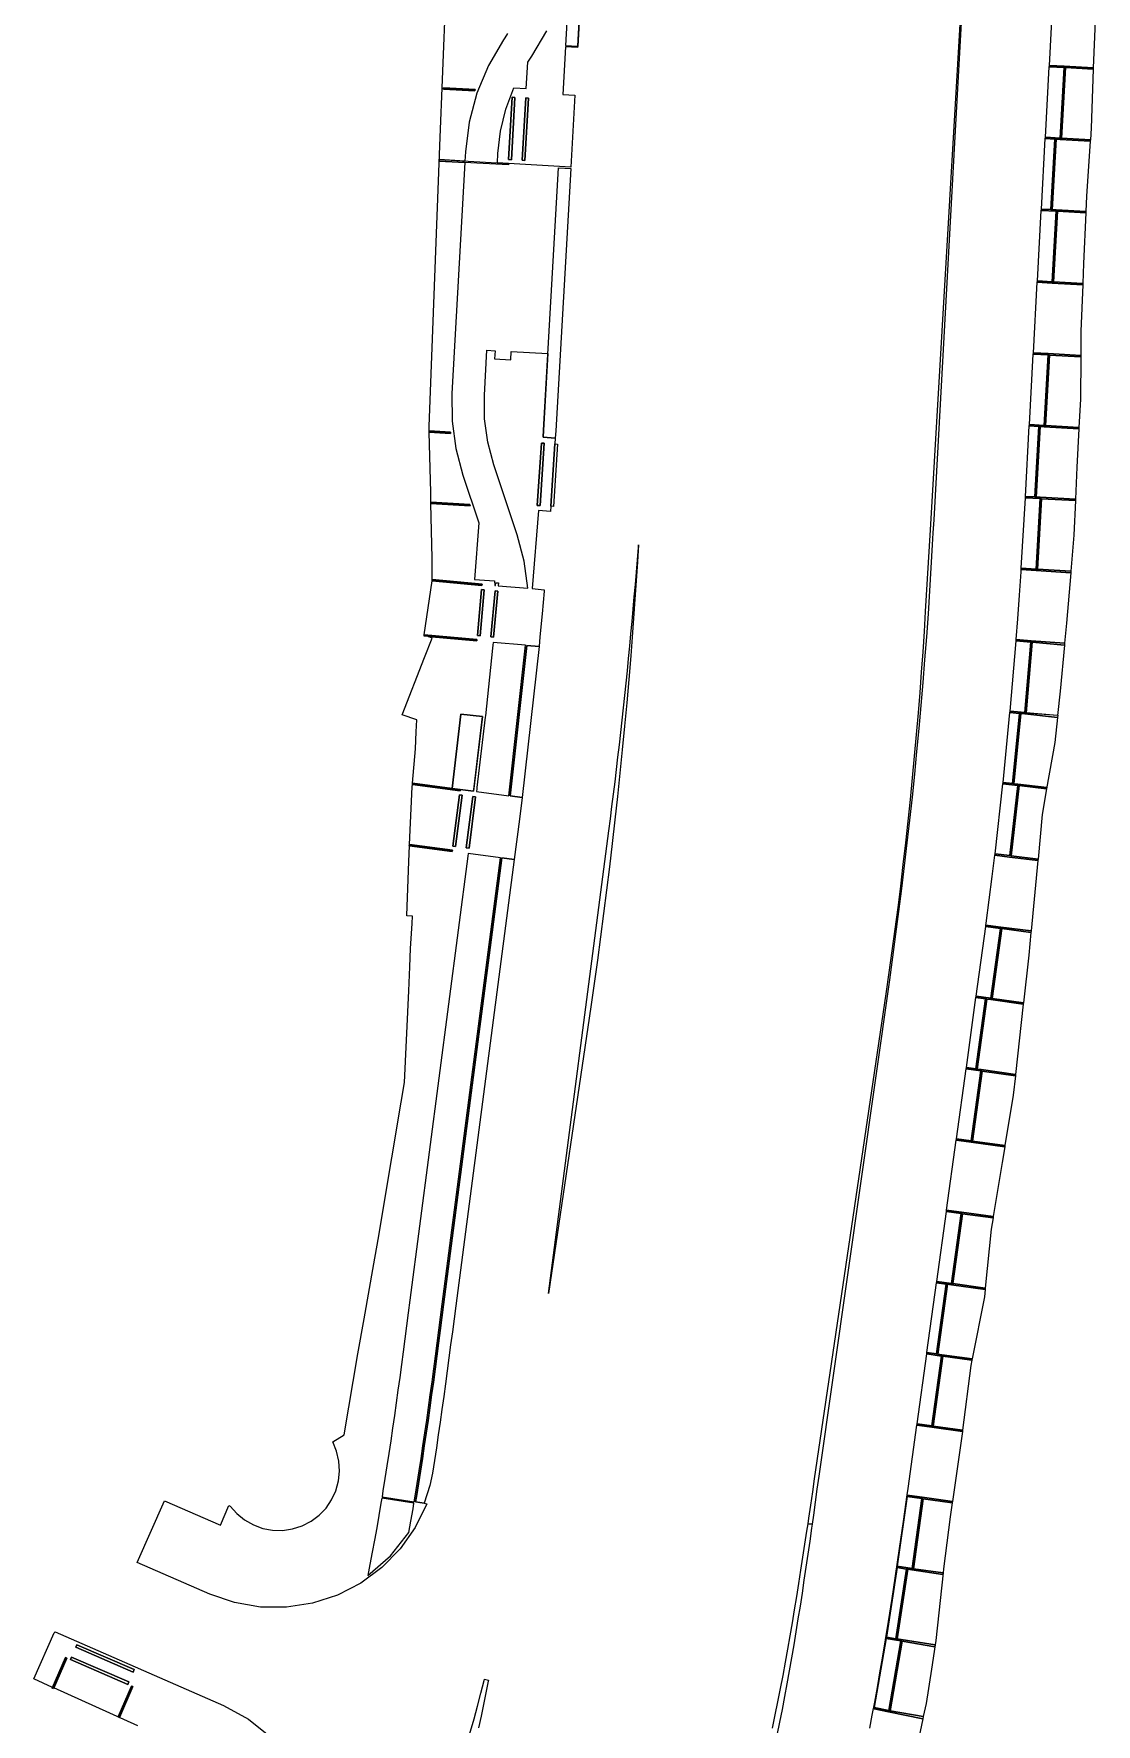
# Model space of a CAD drawing. Header units: metres. Extents: x 105146 to 106170, y 111783 to 118163.
# Drawn here: x 105650.5 to 105728.8, y 113830.5 to 113955.1 of the extents above; entities that cross this region are included whole.
import ezdxf

# ---------------------------------------------------------------- set-up
doc = ezdxf.new("R2010")
doc.units = ezdxf.units.M
doc.layers.add('20-EP-ZONA-DURA', color=253, linetype='CONTINUOUS', lineweight=13)
doc.layers.add('20-EP-ZONA-VERDE', color=84, linetype='CONTINUOUS', lineweight=13)

msp = doc.modelspace()

# ---------------------------------------------------------------- linework, layer by layer
at = {"layer": '20-EP-ZONA-DURA'}
for points in [[(105707.954, 113845.9402), (105707.8589, 113845.2621), (105707.5617, 113845.3037), (105707.6245, 113845.723), (105707.7672, 113846.6822), (105707.909, 113847.6419), (105708.0506, 113848.6005), (105713.3214, 113884.332), (105713.5514, 113885.9188), (105713.7737, 113887.5069), (105713.988, 113889.0962), (105714.1945, 113890.6864), (105714.3932, 113892.2777), (105714.5839, 113893.87), (105714.7667, 113895.4632), (105714.9416, 113897.0573), (105715.1086, 113898.6522), (105715.2677, 113900.2479), (105715.419, 113901.8443), (105715.5623, 113903.4416), (105715.6977, 113905.0395), (105715.817, 113906.5328), (105715.9294, 113908.0265), (105716.035, 113909.5207), (105716.1335, 113911.0154), (105716.2252, 113912.5103), (105716.5797, 113918.5204), (105720.0361, 113977.1163), (105718.317, 113946.1458), (105716.8237, 113919.2605), (105716.7701, 113918.3023), (105716.7206, 113917.4046), (105716.6228, 113915.7123), (105716.5173, 113914.0207), (105716.4042, 113912.3296), (105716.2834, 113910.639), (105716.155, 113908.9489), (105716.019, 113907.2595), (105715.8753, 113905.5706), (105715.7239, 113903.8825), (105715.565, 113902.195), (105715.3984, 113900.5083), (105715.2242, 113898.8224), (105715.0422, 113897.1371), (105714.8529, 113895.453), (105714.6558, 113893.7695), (105714.4511, 113892.087), (105714.2388, 113890.4055), (105714.0189, 113888.7249), (105713.7914, 113887.0453), (105713.5563, 113885.3665), (105708.3533, 113848.8169), (105708.3509, 113848.8008), (105708.2206, 113847.8572), (105708.0876, 113846.8987), (105707.954, 113845.9402)], [(105728.5925, 113953.1089), (105728.5734, 113952.5457), (105726.4409, 113952.6641), (105725.3427, 113952.7251), (105725.6311, 113957.9171), (105726.7293, 113957.8561), (105728.794, 113957.7413), (105728.5925, 113953.1089)], [(105728.4227, 113948.0991), (105728.3643, 113947.2491), (105726.2463, 113947.3666), (105726.5347, 113952.5586), (105728.5701, 113952.4457), (105728.4227, 113948.0991)], [(105680.6947, 113950.9727), (105683.0049, 113950.8409), (105683.0393, 113950.9389), (105680.7005, 113951.0725), (105680.6947, 113950.9727)], [(105685.5059, 113945.7905), (105685.7055, 113945.7791), (105685.9673, 113950.3717), (105685.7675, 113950.3831), (105685.5059, 113945.7905)], [(105686.7659, 113950.3261), (105686.5041, 113945.7337), (105686.7039, 113945.7223), (105686.9657, 113950.3149), (105686.7659, 113950.3261)], [(105728.0791, 113943.1039), (105728.0295, 113941.9595), (105725.8531, 113942.0803), (105725.5535, 113942.0969), (105725.8419, 113947.2889), (105726.1415, 113947.2723), (105728.3574, 113947.1493), (105728.0791, 113943.1039)], [(105727.8633, 113938.1225), (105727.8042, 113936.6639), (105725.6585, 113936.783), (105725.9469, 113941.975), (105728.0252, 113941.8595), (105727.8633, 113938.1225)], [(105727.6617, 113933.1459), (105727.6529, 113931.3641), (105725.2653, 113931.4967), (105724.1669, 113931.5577), (105724.4553, 113936.7497), (105725.5537, 113936.6887), (105727.8001, 113936.5639), (105727.6617, 113933.1459)], [(105727.6371, 113928.1365), (105727.5259, 113926.0629), (105725.0707, 113926.1993), (105725.3591, 113931.3913), (105727.6524, 113931.2639), (105727.6371, 113928.1365)], [(105727.3683, 113923.1231), (105727.2624, 113920.7693), (105724.6775, 113920.9131), (105724.378, 113920.9301), (105724.6663, 113926.1216), (105724.9659, 113926.1049), (105727.5206, 113925.9631), (105727.3683, 113923.1231)], [(105688.1165, 113924.8923), (105687.9169, 113924.9053), (105687.6175, 113920.3151), (105687.8171, 113920.3021), (105688.1165, 113924.8923)], [(105727.1429, 113918.1135), (105726.9239, 113915.4737), (105724.4699, 113915.6161), (105724.7709, 113920.8074), (105727.2576, 113920.6631), (105727.1429, 113918.1135)], [(105691.5496, 113883.3821), (105688.4358, 113862.2735), (105692.887, 113896.3309), (105693.0044, 113897.2366), (105693.1196, 113898.1426), (105693.2328, 113899.0489), (105693.3439, 113899.9554), (105693.453, 113900.8622), (105693.56, 113901.7692), (105693.6649, 113902.6765), (105693.7677, 113903.584), (105693.8685, 113904.4918), (105693.9672, 113905.3997), (105694.0638, 113906.3079), (105694.1584, 113907.2163), (105694.2508, 113908.125), (105694.3412, 113909.0338), (105694.4296, 113909.9428), (105694.5158, 113910.8521), (105694.6, 113911.7615), (105694.6821, 113912.6711), (105694.7621, 113913.581), (105694.8401, 113914.4909), (105694.916, 113915.4011), (105694.9898, 113916.3114), (105695.0615, 113917.2219), (105695.076, 113917.4114), (105694.9987, 113916.149), (105694.8853, 113914.4181), (105694.7642, 113912.6877), (105694.6355, 113910.9579), (105694.4993, 113909.2287), (105694.3555, 113907.5), (105694.2041, 113905.7721), (105694.0452, 113904.0448), (105693.8788, 113902.3183), (105693.7047, 113900.5924), (105693.5232, 113898.8673), (105693.334, 113897.1432), (105693.1374, 113895.4198), (105692.9331, 113893.6972), (105692.7214, 113891.9756), (105692.5021, 113890.2549), (105692.2753, 113888.5352), (105692.0409, 113886.8165), (105691.7991, 113885.0989), (105691.5496, 113883.3821)], [(105726.6053, 113911.6335), (105726.4703, 113910.1597), (105723.9949, 113910.3353), (105722.8995, 113910.4281), (105723.0156, 113911.965), (105723.1394, 113913.6959), (105723.2553, 113915.4273), (105723.2657, 113915.6001), (105724.3629, 113915.5223), (105726.9129, 113915.3413), (105726.6053, 113911.6335)], [(105683.1997, 113910.7259), (105683.3989, 113910.7075), (105683.7117, 113914.0931), (105683.5125, 113914.1115), (105683.1997, 113910.7259)], [(105684.5083, 113914.0195), (105684.1955, 113910.6339), (105684.3947, 113910.6155), (105684.7073, 113914.0011), (105684.5083, 113914.0195)], [(105684.3187, 113909.8079), (105683.7921, 113904.8103), (105683.7819, 113904.7195), (105683.1661, 113899.5391), (105683.1525, 113899.4319), (105683.1277, 113899.2319), (105685.5073, 113898.9231), (105686.7501, 113910.0085), (105684.3579, 113910.2171), (105684.3395, 113910.0179), (105684.3187, 113909.8079)], [(105726.1461, 113906.6219), (105725.955, 113904.8491), (105723.6465, 113905.0459), (105724.0857, 113910.2273), (105726.458, 113910.0261), (105726.1461, 113906.6219)], [(105725.1425, 113899.4407), (105725.1537, 113899.5401), (105723.0255, 113899.7801), (105722.7273, 113899.8137), (105723.2383, 113904.9843), (105723.5369, 113904.9547), (105725.9371, 113904.6829), (105725.7383, 113902.8387), (105725.1425, 113899.4407)], [(105725.1425, 113899.4407), (105724.8101, 113897.5447), (105724.5133, 113894.2641), (105722.5305, 113894.5018), (105723.1133, 113899.6695), (105725.1425, 113899.4407)], [(105682.0835, 113898.9643), (105681.8851, 113898.9899), (105681.3959, 113895.2217), (105681.5941, 113895.1959), (105682.0835, 113898.9643)], [(105682.8767, 113898.8611), (105682.3875, 113895.0929), (105682.5859, 113895.0671), (105683.0751, 113898.8355), (105682.8767, 113898.8611)], [(105676.1761, 113847.2893), (105678.5481, 113846.9225), (105678.6165, 113847.3349), (105678.7655, 113848.2601), (105678.9113, 113849.1879), (105679.0541, 113850.1183), (105679.1937, 113851.0513), (105679.3309, 113851.9869), (105679.4659, 113852.9249), (105679.5985, 113853.8653), (105679.7295, 113854.8081), (105679.8589, 113855.7533), (105679.9867, 113856.7009), (105680.1137, 113857.6507), (105680.2403, 113858.6059), (105680.3657, 113859.5591), (105680.4909, 113860.5143), (105680.6161, 113861.4719), (105684.9145, 113894.3613), (105682.5343, 113894.6703), (105682.5085, 113894.4721), (105678.2363, 113861.7829), (105678.1111, 113860.8261), (105677.9861, 113859.8721), (105677.8611, 113858.9211), (105677.7347, 113857.9673), (105677.6081, 113857.0205), (105677.4807, 113856.0767), (105677.3519, 113855.1359), (105677.2217, 113854.1981), (105677.0899, 113853.2633), (105676.9559, 113852.3317), (105676.8197, 113851.4033), (105676.6811, 113850.4781), (105676.5397, 113849.5559), (105676.3953, 113848.6373), (105676.2479, 113847.7219), (105676.1761, 113847.2893)], [(105724.5027, 113894.1498), (105723.9999, 113888.9719), (105721.7639, 113889.2557), (105720.6745, 113889.4055), (105720.6908, 113889.5295), (105720.9167, 113891.25), (105721.1347, 113892.9715), (105721.3279, 113894.5527), (105722.4185, 113894.4143), (105724.5027, 113894.1498)], [(105723.8253, 113887.1743), (105723.4358, 113883.6773), (105721.1405, 113883.9916), (105721.8489, 113889.1431), (105723.9879, 113888.8491), (105723.8253, 113887.1743)], [(105723.4244, 113883.5749), (105722.8485, 113878.4049), (105720.3157, 113878.7551), (105720.0185, 113878.7961), (105720.7305, 113883.9471), (105721.0277, 113883.9061), (105723.4244, 113883.5749)], [(105722.6783, 113876.8771), (105722.0738, 113873.1619), (105719.6885, 113873.4915), (105720.4005, 113878.6425), (105722.8374, 113878.3055), (105722.6783, 113876.8771)], [(105721.8709, 113871.9149), (105721.2081, 113867.9309), (105718.8641, 113868.2549), (105717.7745, 113868.4057), (105718.4865, 113873.5567), (105719.5763, 113873.4059), (105722.0577, 113873.0629), (105721.8709, 113871.9149)], [(105721.0553, 113867.0123), (105720.6198, 113862.6619), (105718.2369, 113862.9913), (105718.9491, 113868.1423), (105721.1917, 113867.8323), (105721.0553, 113867.0123)], [(105720.5553, 113862.0175), (105719.66, 113857.4441), (105717.4125, 113857.7549), (105717.1155, 113857.7959), (105717.8275, 113862.9469), (105718.1247, 113862.9059), (105720.6098, 113862.5623), (105720.5553, 113862.0175)], [(105719.5629, 113856.9483), (105718.9475, 113852.1921), (105716.7853, 113852.4911), (105717.4975, 113857.6421), (105719.6408, 113857.3459), (105719.5629, 113856.9483)], [(105678.5319, 113846.8237), (105676.1599, 113847.1905), (105676.0969, 113846.8099), (105675.9423, 113845.9013), (105675.7837, 113844.9963), (105675.6211, 113844.0947), (105675.4539, 113843.1969), (105675.2823, 113842.3029), (105675.1229, 113841.4977), (105676.7896, 113842.9352), (105678.1605, 113844.6571), (105678.3073, 113845.4929), (105678.4637, 113846.4125), (105678.5319, 113846.8237)], [(105717.5201, 113841.6837), (105715.3223, 113841.9924), (105716.0457, 113847.1419), (105718.1894, 113846.8407), (105718.0449, 113845.8215), (105717.5511, 113841.9709), (105717.5201, 113841.6837)], [(105717.5201, 113841.6837), (105716.9811, 113836.6931), (105716.9331, 113836.3857), (105714.4273, 113836.7665), (105714.1316, 113836.8178), (105714.9117, 113841.9524), (105715.2083, 113841.9073), (105717.5049, 113841.5585), (105717.5201, 113841.6837)], [(105653.6213, 113836.2089), (105657.8427, 113834.3811), (105657.9221, 113834.5647), (105653.7009, 113836.3923), (105653.6213, 113836.2089)], [(105716.9331, 113836.3857), (105716.6519, 113834.5839), (105716.2593, 113832.0679), (105716.0562, 113831.1041), (105713.6181, 113831.5278), (105714.5083, 113836.6509), (105716.9079, 113836.2339), (105716.9331, 113836.3857)], [(105657.5247, 113833.6469), (105653.3035, 113835.4747), (105653.2241, 113835.2911), (105657.4453, 113833.4635), (105657.5247, 113833.6469)], [(105656.7403, 113831.0801), (105656.8321, 113831.0403), (105657.8123, 113833.3045), (105657.7207, 113833.3443), (105656.7403, 113831.0801)]]:
    msp.add_lwpolyline(points, close=True, dxfattribs=at)
for points in [[(105685.4333, 113955.0626), (105685.2251, 113954.7489), (105685.1311, 113954.6119), (105684.0114, 113952.7118), (105683.1602, 113950.6773), (105682.5932, 113948.546), (105682.3209, 113946.3575), (105682.2827, 113945.6738), (105680.3989, 113945.7811), (105680.3931, 113945.6813), (105682.2771, 113945.5739), (105681.3291, 113928.5601), (105681.3439, 113926.5217), (105681.6146, 113924.5013), (105682.1369, 113922.5309), (105683.3085, 113919.02), (105682.9785, 113914.8637), (105684.4548, 113914.7466), (105684.4921, 113914.4227), (105684.5451, 113914.4177), (105684.5635, 113914.6169), (105684.7625, 113914.5985), (105684.7441, 113914.3993), (105686.9199, 113914.2095), (105686.6478, 113916.201), (105686.1311, 113918.1435), (105684.4135, 113923.2905), (105683.9686, 113924.969), (105683.7379, 113926.6901), (105683.7253, 113928.4265), (105683.9098, 113931.7373), (105684.5028, 113931.7058), (105684.4691, 113931.1141), (105685.6671, 113931.0459), (105685.7011, 113931.6422), (105688.3973, 113931.4989), (105688.0755, 113925.8527), (105688.0453, 113925.3279), (105688.9431, 113925.2631), (105688.916, 113924.8402), (105688.6166, 113920.25), (105688.5915, 113919.8747), (105687.6937, 113919.9393), (105687.2359, 113914.1821), (105688.1325, 113914.1039), (105688.1233, 113913.9982), (105687.9728, 113912.3143), (105687.8151, 113910.6311), (105687.7463, 113909.9217), (105686.8497, 113909.9999), (105685.6065, 113898.9101), (105686.4991, 113898.7943), (105686.293, 113897.1924), (105685.9061, 113894.2325), (105685.0137, 113894.3485), (105684.1484, 113887.7367), (105680.7151, 113861.4589), (105680.5901, 113860.5013), (105680.4649, 113859.5459), (105680.3393, 113858.5927), (105680.2129, 113857.6375), (105680.0859, 113856.6875), (105679.9579, 113855.7399), (105679.8285, 113854.7945), (105679.6977, 113853.8515), (105679.5649, 113852.9107), (105679.4299, 113851.9725), (105679.2927, 113851.0367), (105679.1529, 113850.1033), (105679.0101, 113849.1725), (105678.8643, 113848.2443), (105678.7151, 113847.3187), (105678.6471, 113846.9071), (105679.2711, 113846.8107), (105679.4683, 113846.7803), (105679.4669, 113846.7737), (105678.6254, 113845.0346), (105677.5157, 113843.4531), (105676.1665, 113842.0702), (105674.6129, 113840.9219), (105672.895, 113840.0379), (105671.0575, 113839.4411), (105669.1481, 113839.147), (105667.2162, 113839.1632), (105665.3119, 113839.4893), (105663.4847, 113840.1169), (105658.1396, 113842.4477), (105660.1401, 113846.9797), (105664.2721, 113845.1907), (105664.8995, 113846.6397), (105664.9913, 113846.6001), (105665.48, 113846.0458), (105666.0535, 113845.5797), (105666.6959, 113845.2144), (105667.3897, 113844.9599), (105668.1159, 113844.8233), (105668.8548, 113844.8083), (105669.586, 113844.9152), (105670.2896, 113845.1411), (105670.9464, 113845.4799), (105671.5383, 113845.9223), (105672.0493, 113846.4562), (105672.4652, 113847.067), (105672.7749, 113847.738), (105672.9697, 113848.4509), (105673.0444, 113849.1861), (105672.9969, 113849.9235), (105672.8285, 113850.6431), (105672.5439, 113851.3251), (105673.3893, 113851.8461), (105674.4009, 113857.8101), (105674.8529, 113860.3903), (105675.5793, 113864.4377), (105675.9013, 113866.2489), (105676.9041, 113872.2467), (105677.5887, 113876.3619), (105677.8337, 113877.7929), (105678.1587, 113884.5669), (105678.2221, 113886.3141), (105678.2731, 113887.6701), (105678.3965, 113889.5247), (105678.4303, 113890.0479), (105678.0095, 113890.0699), (105678.0111, 113890.1061), (105678.1401, 113894.0751), (105678.1951, 113895.2339), (105681.3443, 113894.8249), (105681.3571, 113894.9241), (105678.1999, 113895.3341), (105678.4021, 113899.5911), (105678.4149, 113899.7431), (105681.9237, 113899.2875), (105681.9365, 113899.3867), (105682.9277, 113899.2579), (105682.9654, 113899.5729), (105682.9687, 113899.5725), (105683.5857, 113904.7575), (105681.9937, 113904.9251), (105681.3409, 113899.464), (105678.4232, 113899.8429), (105678.6369, 113902.3881), (105678.6933, 113903.6283), (105678.7341, 113904.5231), (105677.6701, 113904.8871), (105679.2971, 113909.1131), (105679.8751, 113910.5241), (105679.5735, 113910.6591), (105683.1629, 113910.3275), (105683.1721, 113910.4271), (105679.2906, 113910.7857), (105679.2839, 113910.7887), (105679.8767, 113914.7473), (105683.5401, 113914.4101), (105683.5493, 113914.5097), (105679.8769, 113914.8489), (105679.8801, 113916.4161), (105679.7839, 113920.4627), (105682.6791, 113920.2737), (105682.6451, 113920.3763), (105679.7816, 113920.5629), (105679.7647, 113921.2717), (105679.6593, 113925.7125), (105681.2323, 113925.6101), (105681.2209, 113925.7109), (105679.6569, 113925.8129), (105679.6495, 113926.1275), (105680.4291, 113946.8003), (105681.3091, 113968.8203)], [(105691.3159, 113966.8941), (105690.5907, 113954.1449), (105690.5907, 113954.1449), (105691.0069, 113961.5065)], [(105690.1105, 113961.5543), (105689.6965, 113954.1955), (105690.5907, 113954.1449), (105690.5842, 113954.045), (105689.6875, 113954.096), (105689.4879, 113950.5727), (105690.3832, 113950.5266), (105690.0814, 113945.2293), (105685.4887, 113945.4911), (105684.6789, 113945.5372), (105684.7171, 113946.2239), (105684.9115, 113947.8853), (105685.3055, 113949.5109), (105685.8933, 113951.077), (105686.8057, 113951.0251), (105686.9162, 113952.9626), (105687.1111, 113953.2555), (105687.2051, 113953.3925), (105688.3149, 113955.2731)], [(105712.1078, 113830.2498), (105712.2937, 113831.2035), (105712.4739, 113832.1582), (105712.672, 113833.2403), (105712.8644, 113834.3234), (105713.0513, 113835.4077), (105713.2766, 113836.7582), (105713.4945, 113838.1098), (105713.7557, 113839.7849), (105714.0095, 113841.4609), (105714.1581, 113842.4645), (105714.3045, 113843.4682), (105714.5906, 113845.455), (105714.8745, 113847.4419), (105714.9404, 113847.9045), (105715.5835, 113852.5563), (105716.6731, 113852.4057), (105718.9341, 113852.0931), (105718.2042, 113846.9445), (105715.9609, 113847.2547), (105714.8719, 113847.4077), (105714.8579, 113847.3087), (105714.1361, 113842.1714), (105714.1215, 113842.0725), (105713.344, 113836.9547), (105713.3275, 113836.8561), (105712.4448, 113831.7647), (105712.4247, 113831.6667), (105713.5025, 113831.4465), (105716.0199, 113830.9319), (105714.9609, 113825.9069)], [(105658.1749, 113830.4143), (105651.9956, 113833.2091), (105652.9487, 113835.4103), (105652.8569, 113835.4501), (105651.9044, 113833.2503), (105650.5209, 113833.8761), (105652.0141, 113837.2751), (105652.0995, 113837.3469), (105652.0995, 113837.3469), (105664.5027, 113831.9183), (105666.336, 113830.9174), (105667.9679, 113829.6137)]]:
    msp.add_lwpolyline(points, dxfattribs=at)
at = {"layer": '20-EP-ZONA-VERDE'}
for points in [[(105726.4351, 113952.5642), (105726.1468, 113947.3722), (105725.0487, 113947.4333), (105725.3371, 113952.6253), (105726.4351, 113952.5642)], [(105726.4409, 113952.6641), (105728.5735, 113952.5457), (105728.5699, 113952.4457), (105726.5347, 113952.5586), (105726.4351, 113952.5642), (105725.3371, 113952.6253), (105725.3427, 113952.7251), (105726.4409, 113952.6641)], [(105726.5347, 113952.5586), (105726.2463, 113947.3666), (105726.1468, 113947.3722), (105726.4351, 113952.5642), (105726.5347, 113952.5586)], [(105683.0393, 113950.9389), (105683.0049, 113950.8409), (105680.6947, 113950.9727), (105680.7005, 113951.0725), (105683.0393, 113950.9389)], [(105685.9673, 113950.3717), (105685.7055, 113945.7791), (105685.5059, 113945.7905), (105685.7675, 113950.3831), (105685.9673, 113950.3717)], [(105686.9657, 113950.3149), (105686.7039, 113945.7223), (105686.5041, 113945.7337), (105686.7659, 113950.3261), (105686.9657, 113950.3149)], [(105725.7421, 113947.2945), (105725.4539, 113942.1025), (105724.7549, 113942.1413), (105725.0431, 113947.3333), (105725.7421, 113947.2945)], [(105726.1468, 113947.3722), (105726.2463, 113947.3666), (105728.3641, 113947.2491), (105728.3573, 113947.1493), (105726.1415, 113947.2723), (105725.8419, 113947.2889), (105725.7421, 113947.2945), (105725.0431, 113947.3333), (105725.0487, 113947.4333), (105726.1468, 113947.3722)], [(105725.8419, 113947.2889), (105725.5535, 113942.0969), (105725.4539, 113942.1025), (105725.7421, 113947.2945), (105725.8419, 113947.2889)], [(105685.4887, 113945.4911), (105685.4831, 113945.3911), (105680.3931, 113945.6813), (105680.3989, 113945.7811), (105685.4887, 113945.4911)], [(105690.0757, 113945.1295), (105688.9741, 113925.8015), (105688.9431, 113925.2631), (105688.0453, 113925.3279), (105688.0755, 113925.8527), (105689.1771, 113945.1807), (105690.0757, 113945.1295)], [(105725.8472, 113941.9805), (105725.5589, 113936.7885), (105724.4609, 113936.8495), (105724.7493, 113942.0415), (105725.8472, 113941.9805)], [(105725.4539, 113942.1025), (105725.5535, 113942.0969), (105725.8531, 113942.0803), (105728.0295, 113941.9595), (105728.0251, 113941.8595), (105725.9469, 113941.975), (105725.8472, 113941.9805), (105724.7493, 113942.0415), (105724.7549, 113942.1413), (105725.4539, 113942.1025)], [(105725.9469, 113941.975), (105725.6585, 113936.783), (105725.5589, 113936.7885), (105725.8472, 113941.9805), (105725.9469, 113941.975)], [(105725.5589, 113936.7885), (105725.6585, 113936.783), (105727.8041, 113936.6639), (105727.8001, 113936.5639), (105725.5537, 113936.6887), (105724.4553, 113936.7497), (105724.4609, 113936.8495), (105725.5589, 113936.7885)], [(105725.2594, 113931.3969), (105724.9711, 113926.2049), (105723.8731, 113926.2659), (105724.1615, 113931.4579), (105725.2594, 113931.3969)], [(105725.2653, 113931.4967), (105727.6529, 113931.3641), (105727.6525, 113931.2639), (105725.3591, 113931.3913), (105725.2594, 113931.3969), (105724.1615, 113931.4579), (105724.1669, 113931.5577), (105725.2653, 113931.4967)], [(105725.3591, 113931.3913), (105725.0707, 113926.1993), (105724.9711, 113926.2049), (105725.2594, 113931.3969), (105725.3591, 113931.3913)], [(105681.2209, 113925.7109), (105681.2323, 113925.6101), (105679.6509, 113925.7131), (105679.6573, 113925.8129), (105681.2209, 113925.7109)], [(105724.5663, 113926.1271), (105724.2783, 113920.9354), (105723.5794, 113920.9767), (105723.8675, 113926.1661), (105724.5663, 113926.1271)], [(105724.9711, 113926.2049), (105725.0707, 113926.1993), (105727.5261, 113926.0629), (105727.5205, 113925.9631), (105724.9659, 113926.1049), (105724.6663, 113926.1216), (105724.5663, 113926.1271), (105723.8675, 113926.1661), (105723.8731, 113926.2659), (105724.9711, 113926.2049)], [(105724.6663, 113926.1216), (105724.378, 113920.9301), (105724.2783, 113920.9354), (105724.5663, 113926.1271), (105724.6663, 113926.1216)], [(105688.1165, 113924.8923), (105687.8171, 113920.3021), (105687.6175, 113920.3151), (105687.9169, 113924.9053), (105688.1165, 113924.8923)], [(105689.1143, 113924.8273), (105688.8149, 113920.2371), (105688.6155, 113920.2501), (105688.9147, 113924.8403), (105689.1143, 113924.8273)], [(105724.6713, 113920.8131), (105724.37, 113915.6219), (105723.2727, 113915.6997), (105723.5737, 113920.8769), (105724.6713, 113920.8131)], [(105724.2783, 113920.9354), (105724.378, 113920.9301), (105724.6775, 113920.9131), (105727.2623, 113920.7693), (105727.2573, 113920.6631), (105724.7709, 113920.8074), (105724.6713, 113920.8131), (105723.5737, 113920.8769), (105723.5794, 113920.9767), (105724.2783, 113920.9354)], [(105724.7709, 113920.8074), (105724.4699, 113915.6161), (105724.37, 113915.6219), (105724.6713, 113920.8131), (105724.7709, 113920.8074)], [(105682.6451, 113920.3763), (105682.6791, 113920.2737), (105679.7839, 113920.4627), (105679.7817, 113920.5629), (105682.6451, 113920.3763)], [(105683.5493, 113914.5097), (105683.5401, 113914.4101), (105679.8767, 113914.7485), (105679.8769, 113914.8489), (105683.5493, 113914.5097)], [(105724.37, 113915.6219), (105724.4699, 113915.6161), (105726.9239, 113915.4737), (105726.9129, 113915.3413), (105724.3629, 113915.5223), (105723.2657, 113915.6001), (105723.2727, 113915.6997), (105724.37, 113915.6219)], [(105683.7117, 113914.0931), (105683.3989, 113910.7075), (105683.1997, 113910.7259), (105683.5125, 113914.1115), (105683.7117, 113914.0931)], [(105684.7073, 113914.0011), (105684.3947, 113910.6155), (105684.1955, 113910.6339), (105684.5083, 113914.0195), (105684.7073, 113914.0011)], [(105683.1721, 113910.4271), (105683.1629, 113910.3275), (105679.2745, 113910.6867), (105679.2839, 113910.7863), (105683.1721, 113910.4271)], [(105687.7463, 113909.9217), (105687.7461, 113909.9185), (105686.4991, 113898.7943), (105685.6065, 113898.9101), (105686.8497, 113909.9999), (105687.7463, 113909.9217)], [(105723.9862, 113910.2357), (105723.547, 113905.0543), (105722.4525, 113905.1625), (105722.8911, 113910.3285), (105723.9862, 113910.2357)], [(105723.9949, 113910.3353), (105726.4703, 113910.1597), (105726.4575, 113910.0261), (105724.0857, 113910.2273), (105723.9862, 113910.2357), (105722.8911, 113910.3285), (105722.8995, 113910.4281), (105723.9949, 113910.3353)], [(105724.0857, 113910.2273), (105723.6465, 113905.0459), (105723.547, 113905.0543), (105723.9862, 113910.2357), (105724.0857, 113910.2273)], [(105683.5857, 113904.7575), (105682.9277, 113899.2579), (105681.9365, 113899.3867), (105681.3409, 113899.464), (105681.9937, 113904.9251), (105683.5857, 113904.7575)], [(105723.1389, 113904.9941), (105722.6281, 113899.8249), (105721.9327, 113899.9033), (105722.4429, 113905.0629), (105723.1389, 113904.9941)], [(105723.547, 113905.0543), (105723.6465, 113905.0459), (105725.9551, 113904.8501), (105725.9409, 113904.6825), (105723.5369, 113904.9547), (105723.2383, 113904.9843), (105723.1389, 113904.9941), (105722.4429, 113905.0629), (105722.4525, 113905.1625), (105723.547, 113905.0543)], [(105723.2383, 113904.9843), (105722.7273, 113899.8137), (105722.6281, 113899.8249), (105723.1389, 113904.9941), (105723.2383, 113904.9843)], [(105681.3409, 113899.464), (105681.9365, 113899.3867), (105681.9237, 113899.2875), (105678.4147, 113899.7431), (105678.4233, 113899.8429), (105681.3409, 113899.464)], [(105723.0139, 113899.6807), (105722.4312, 113894.5135), (105721.3405, 113894.6519), (105721.3381, 113894.6523), (105721.9219, 113899.8039), (105723.0139, 113899.6807)], [(105722.6276, 113899.8193), (105722.7269, 113899.8095), (105722.7273, 113899.8137), (105723.0255, 113899.7801), (105725.1537, 113899.5401), (105725.1425, 113899.4407), (105723.1133, 113899.6695), (105723.0139, 113899.6807), (105721.9219, 113899.8039), (105721.9327, 113899.9033), (105722.6276, 113899.8193)], [(105722.6281, 113899.8249), (105722.6276, 113899.8193), (105721.9327, 113899.9033), (105722.6281, 113899.8249)], [(105723.1133, 113899.6695), (105722.5305, 113894.5018), (105722.4312, 113894.5135), (105723.0139, 113899.6807), (105723.1133, 113899.6695)], [(105722.7273, 113899.8137), (105722.7269, 113899.8095), (105722.6276, 113899.8193), (105722.6281, 113899.8249), (105722.7273, 113899.8137)], [(105682.0835, 113898.9643), (105681.5941, 113895.1959), (105681.3959, 113895.2217), (105681.8851, 113898.9899), (105682.0835, 113898.9643)], [(105683.0751, 113898.8355), (105682.5859, 113895.0671), (105682.3875, 113895.0929), (105682.8767, 113898.8611), (105683.0751, 113898.8355)], [(105681.3571, 113894.9241), (105681.3443, 113894.8249), (105678.1871, 113895.2349), (105678.1999, 113895.3341), (105681.3571, 113894.9241)], [(105685.9061, 113894.2325), (105681.6075, 113861.3423), (105681.4823, 113860.3845), (105681.3571, 113859.4285), (105681.2315, 113858.4745), (105681.1049, 113857.5187), (105680.9779, 113856.5677), (105680.8497, 113855.6187), (105680.7201, 113854.6717), (105680.5889, 113853.7267), (105680.4559, 113852.7839), (105680.3207, 113851.8431), (105680.1829, 113850.9047), (105680.0427, 113849.9685), (105679.8995, 113849.0345), (105679.6973, 113848.1177), (105679.2711, 113846.8107), (105678.6471, 113846.9071), (105678.7151, 113847.3187), (105678.8643, 113848.2443), (105679.0101, 113849.1725), (105679.1529, 113850.1033), (105679.2927, 113851.0367), (105679.4299, 113851.9725), (105679.5649, 113852.9107), (105679.6977, 113853.8515), (105679.8285, 113854.7945), (105679.9579, 113855.7399), (105680.0859, 113856.6875), (105680.2129, 113857.6375), (105680.3393, 113858.5927), (105680.4649, 113859.5459), (105680.5901, 113860.5013), (105680.7151, 113861.4589), (105685.0137, 113894.3485), (105685.9061, 113894.2325)], [(105722.4312, 113894.5135), (105722.5305, 113894.5018), (105724.5129, 113894.2641), (105724.5015, 113894.1499), (105722.4185, 113894.4143), (105721.3279, 113894.5527), (105721.3405, 113894.6519), (105722.4312, 113894.5135)], [(105721.75, 113889.1567), (105721.0416, 113884.0051), (105719.9519, 113884.1559), (105720.6609, 113889.3065), (105721.75, 113889.1567)], [(105721.7639, 113889.2557), (105723.9999, 113888.9719), (105723.9873, 113888.8491), (105721.8489, 113889.1431), (105721.75, 113889.1567), (105720.6609, 113889.3065), (105720.6745, 113889.4055), (105721.7639, 113889.2557)], [(105721.8489, 113889.1431), (105721.1405, 113883.9916), (105721.0416, 113884.0051), (105721.75, 113889.1567), (105721.8489, 113889.1431)], [(105720.6315, 113883.9609), (105719.9197, 113878.8099), (105719.2261, 113878.9057), (105719.9381, 113884.0567), (105720.6315, 113883.9609)], [(105720.7305, 113883.9471), (105720.0185, 113878.7961), (105719.9197, 113878.8099), (105720.6315, 113883.9609), (105720.7305, 113883.9471)], [(105721.0416, 113884.0051), (105721.1405, 113883.9916), (105723.4359, 113883.6773), (105723.4245, 113883.5749), (105721.0277, 113883.9061), (105720.7305, 113883.9471), (105720.6315, 113883.9609), (105719.9381, 113884.0567), (105719.9519, 113884.1559), (105721.0416, 113884.0051)], [(105720.3016, 113878.6561), (105719.5897, 113873.5051), (105718.5003, 113873.6557), (105719.2123, 113878.8067), (105720.3016, 113878.6561)], [(105719.9197, 113878.8099), (105720.0185, 113878.7961), (105720.3157, 113878.7551), (105722.8485, 113878.4049), (105722.8375, 113878.3055), (105720.4005, 113878.6425), (105720.3016, 113878.6561), (105719.2123, 113878.8067), (105719.2261, 113878.9057), (105719.9197, 113878.8099)], [(105720.4005, 113878.6425), (105719.6885, 113873.4915), (105719.5897, 113873.5051), (105720.3016, 113878.6561), (105720.4005, 113878.6425)], [(105719.5897, 113873.5051), (105719.6885, 113873.4915), (105722.0739, 113873.1619), (105722.0577, 113873.0629), (105719.5763, 113873.4059), (105718.4865, 113873.5567), (105718.5003, 113873.6557), (105719.5897, 113873.5051)], [(105718.8501, 113868.1559), (105718.1381, 113863.0049), (105717.0487, 113863.1555), (105717.7607, 113868.3065), (105718.8501, 113868.1559)], [(105718.8641, 113868.2549), (105721.2081, 113867.9309), (105721.1917, 113867.8323), (105718.9491, 113868.1423), (105718.8501, 113868.1559), (105717.7607, 113868.3065), (105717.7745, 113868.4057), (105718.8641, 113868.2549)], [(105718.9491, 113868.1423), (105718.2369, 113862.9913), (105718.1381, 113863.0049), (105718.8501, 113868.1559), (105718.9491, 113868.1423)], [(105717.7285, 113862.9607), (105717.0165, 113857.8096), (105716.3229, 113857.9055), (105717.0351, 113863.0565), (105717.7285, 113862.9607)], [(105717.8275, 113862.9469), (105717.1155, 113857.7959), (105717.0165, 113857.8096), (105717.7285, 113862.9607), (105717.8275, 113862.9469)], [(105718.1381, 113863.0049), (105718.2369, 113862.9913), (105720.6199, 113862.6619), (105720.6097, 113862.5623), (105718.1247, 113862.9059), (105717.8275, 113862.9469), (105717.7285, 113862.9607), (105717.0351, 113863.0565), (105717.0487, 113863.1555), (105718.1381, 113863.0049)], [(105717.3986, 113857.6558), (105716.6865, 113852.5048), (105715.5971, 113852.6553), (105716.3093, 113857.8063), (105717.3986, 113857.6558)], [(105717.0165, 113857.8096), (105717.1155, 113857.7959), (105717.4125, 113857.7549), (105719.6601, 113857.4441), (105719.6407, 113857.3459), (105717.4975, 113857.6421), (105717.3986, 113857.6558), (105716.3093, 113857.8063), (105716.3229, 113857.9055), (105717.0165, 113857.8096)], [(105717.4975, 113857.6421), (105716.7853, 113852.4911), (105716.6865, 113852.5048), (105717.3986, 113857.6558), (105717.4975, 113857.6421)], [(105716.6865, 113852.5048), (105716.7853, 113852.4911), (105718.9477, 113852.1921), (105718.9343, 113852.0931), (105716.6731, 113852.4057), (105715.5835, 113852.5563), (105715.5971, 113852.6553), (105716.6865, 113852.5048)], [(105715.9609, 113847.2547), (105718.2043, 113846.9445), (105718.1893, 113846.8407), (105716.0457, 113847.1419), (105715.9467, 113847.1557), (105714.8579, 113847.3087), (105714.8719, 113847.4077), (105715.9609, 113847.2547)], [(105715.9467, 113847.1557), (105715.2235, 113842.0063), (105714.1361, 113842.1714), (105714.8579, 113847.3087), (105715.9467, 113847.1557)], [(105716.0457, 113847.1419), (105715.3223, 113841.9924), (105715.2235, 113842.0063), (105715.9467, 113847.1557), (105716.0457, 113847.1419)], [(105714.8129, 113841.9674), (105714.0332, 113836.8349), (105713.344, 113836.9547), (105714.1215, 113842.0725), (105714.8129, 113841.9674)], [(105714.9117, 113841.9524), (105714.1316, 113836.8178), (105714.0332, 113836.8349), (105714.8129, 113841.9674), (105714.9117, 113841.9524)], [(105715.2235, 113842.0063), (105715.3223, 113841.9924), (105717.5201, 113841.6837), (105717.5049, 113841.5585), (105715.2083, 113841.9073), (105714.9117, 113841.9524), (105714.8129, 113841.9674), (105714.1215, 113842.0725), (105714.1361, 113842.1714), (105715.2235, 113842.0063)], [(105657.9221, 113834.5647), (105657.8427, 113834.3811), (105653.6213, 113836.2089), (105653.7009, 113836.3923), (105657.9221, 113834.5647)], [(105714.4099, 113836.668), (105713.5198, 113831.5448), (105712.4448, 113831.7647), (105713.3275, 113836.8561), (105714.4099, 113836.668)], [(105714.032, 113836.8265), (105714.1307, 113836.8115), (105714.1316, 113836.8178), (105714.4273, 113836.7665), (105716.9331, 113836.3857), (105716.9079, 113836.2339), (105714.5083, 113836.6509), (105714.4099, 113836.668), (105713.3275, 113836.8561), (105713.344, 113836.9547), (105714.032, 113836.8265)], [(105714.0332, 113836.8349), (105714.032, 113836.8265), (105713.344, 113836.9547), (105714.0332, 113836.8349)], [(105714.5083, 113836.6509), (105713.6181, 113831.5278), (105713.5225, 113831.5444), (105713.5198, 113831.5448), (105714.4099, 113836.668), (105714.5083, 113836.6509)], [(105714.1316, 113836.8178), (105714.1307, 113836.8115), (105714.032, 113836.8265), (105714.0332, 113836.8349), (105714.1316, 113836.8178)], [(105652.9487, 113835.4103), (105651.9683, 113833.1461), (105651.8765, 113833.1859), (105652.8569, 113835.4501), (105652.9487, 113835.4103)], [(105657.5247, 113833.6469), (105657.4453, 113833.4635), (105653.2241, 113835.2911), (105653.3035, 113835.4747), (105657.5247, 113833.6469)], [(105657.8123, 113833.3045), (105656.8321, 113831.0403), (105656.7403, 113831.0801), (105657.7207, 113833.3443), (105657.8123, 113833.3045)], [(105713.5198, 113831.5448), (105713.5225, 113831.5444), (105713.6181, 113831.5278), (105716.0561, 113831.1041), (105716.0199, 113830.9319), (105713.5025, 113831.4465), (105712.4247, 113831.6667), (105712.4448, 113831.7647), (105713.5198, 113831.5448)]]:
    msp.add_lwpolyline(points, close=True, dxfattribs=at)
for points in [[(105704.9479, 113830.2455), (105705.1505, 113831.2161), (105705.3467, 113832.1865), (105705.5371, 113833.1569), (105705.7217, 113834.1271), (105705.9013, 113835.0971), (105706.0757, 113836.0665), (105706.2457, 113837.0355), (105706.4113, 113838.0041), (105706.5731, 113838.9717), (105706.7311, 113839.9389), (105706.8861, 113840.9053), (105707.0381, 113841.8707), (105707.1877, 113842.8353), (105707.3351, 113843.7989), (105707.4805, 113844.7615), (105707.5617, 113845.3037), (105707.8589, 113845.2621), (105707.8589, 113845.2621), (105707.8195, 113844.9821), (105707.6837, 113844.0243), (105707.5461, 113843.0669), (105707.4067, 113842.1097), (105707.2649, 113841.1529), (105707.1205, 113840.1965), (105706.9731, 113839.2407), (105706.8223, 113838.2855), (105706.6679, 113837.3311), (105706.5095, 113836.3773), (105706.3469, 113835.4241), (105706.1797, 113834.4721), (105706.0077, 113833.5209), (105705.8301, 113832.5707), (105705.6471, 113831.6215), (105705.4583, 113830.6739), (105705.2631, 113829.7273)], [(105681.4947, 113826.0046), (105682.9653, 113830.9385), (105683.2163, 113831.8745), (105683.4595, 113832.8129), (105683.6947, 113833.7533), (105683.7161, 113833.8417), (105684.0107, 113833.7841), (105684.0107, 113833.7841), (105683.9975, 113833.7147), (105683.8277, 113832.8477), (105683.6533, 113831.9829), (105683.4741, 113831.1203), (105683.2899, 113830.2597)]]:
    msp.add_lwpolyline(points, dxfattribs=at)

doc.saveas('drawing.dxf')
